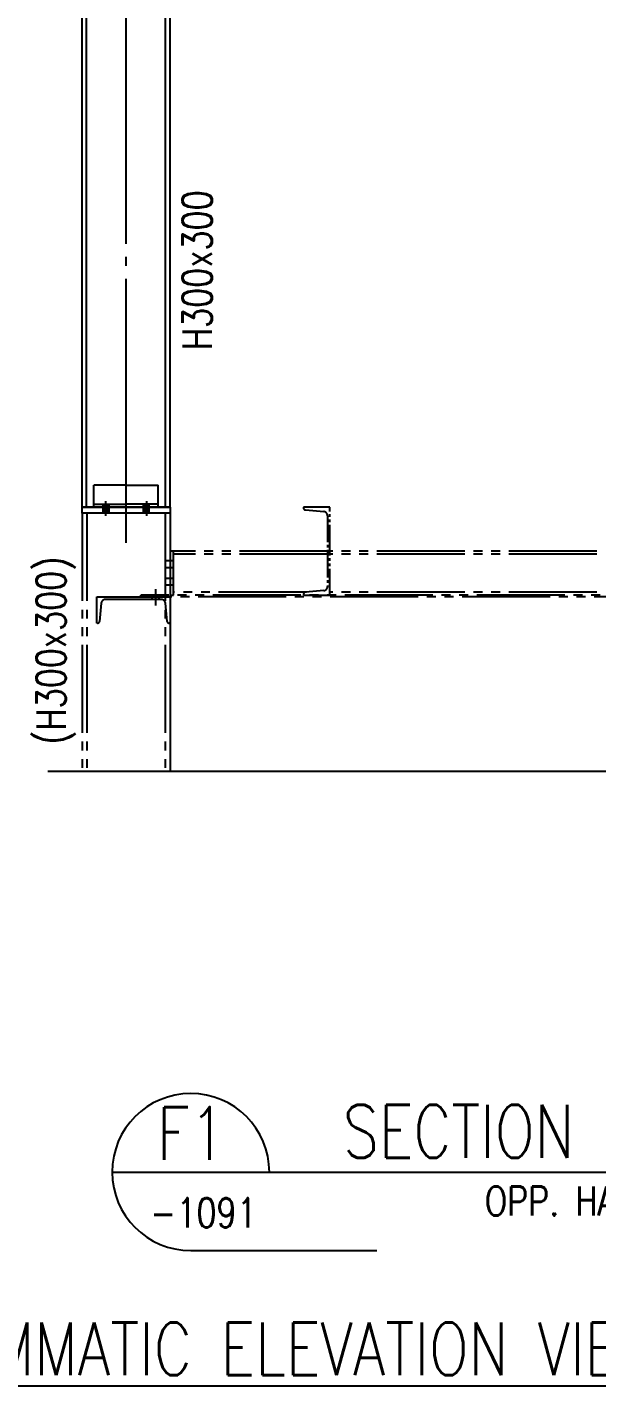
# Model space of a CAD drawing. Header units: millimetres. Extents: x 0 to 232280, y -26939 to 23794.
# Drawn here: x 179168 to 181110, y 12453 to 17089 of the extents above; entities that cross this region are included whole.
import ezdxf
from ezdxf.enums import TextEntityAlignment as Align

# ---------------------------------------------------------------- set-up
doc = ezdxf.new("R2010")
doc.units = ezdxf.units.MM
doc.header["$LTSCALE"] = 30
for name, pattern in [('JNK-CENTER', [34, 30, -1.5, 1, -1.5]), ('JNK-HIDDEN', [3, 2, -1]), ('JNK-PHANTOM', [15, 10, -1, 1, -1, 1, -1])]:
    doc.linetypes.add(name, pattern=pattern)
for name, color, linetype in [('CEN-R', 1, 'JNK-CENTER'), ('CON-C', 4, 'Continuous'), ('CON-G', 3, 'Continuous'), ('CON-W', 7, 'Continuous'), ('CON-Y', 2, 'Continuous'), ('Dim-W', 7, 'Continuous'), ('HID-Y', 2, 'JNK-HIDDEN'), ('PHA-M', 6, 'JNK-PHANTOM'), ('TXT-C', 4, 'Continuous')]:
    doc.layers.add(name, color=color, linetype=linetype)
doc.styles.add('SIMPLEX', font='simplex.shx', dxfattribs={"width": 0.8})

# ---------------------------------------------------------------- blocks, each defined once
blk = doc.blocks.new('A$C50A46166')
at = {"layer": 'Dim-W', "ltscale": 0.5}
blk.add_lwpolyline([(9932.3, -901.6), (7654.3, -901.6), (7629.1, -865.5), (7647.9, -935.1), (7617.4, -901.6), (2684.4, -901.6), (2659.2, -865.5), (2678, -935.1), (2647.5, -901.6), (-416.5, -901.6)], dxfattribs=at)
at = {"layer": 'PHA-M'}
for p, q in [((-300, -20), (-300, 0)), ((-300, 0), (0, 0)), ((0, 0), (0, -20)), ((-300, -20), (-300, -901.6)), ((0, -20), (-300, -20)), ((-284, -20), (-284, -901.6)), ((-16, -20), (-16, -901.6)), ((0, -20), (0, -901.6)), ((12, -183.5), (-15, -183.5)), ((537, -150), (0, -150)), ((537, -160), (12, -160)), ((1455, -150), (545, -150)), ((1455, -160), (545, -160)), ((12, -206.5), (-15, -206.5)), ((12, -243.5), (-15, -243.5)), ((12, -266.5), (-15, -266.5)), ((-250, -306), (0, -306)), ((-250, -396), (-250, -306)), ((-29.4, -315), (-220.6, -315)), ((2246, -300), (-100, -300)), ((2196, -306), (-100, -306)), ((0, -306), (0, -901.6)), ((0, -306), (0, -396)), ((465.7, -290), (12, -290)), ((1455, -290), (545, -290)), ((-234.6, -327.8), (-240, -389.6)), ((-10, -389.6), (-15.4, -327.8)), ((-247, -396), (-250, -396)), ((0, -396), (-3, -396))]:
    blk.add_line(p, q, dxfattribs=at)
at = {"layer": 'PHA-M', "ltscale": 0.3}
for p, q in [((-100, -306), (-100, -300)), ((-61.5, -300), (-61.5, -315)), ((-50, -280), (-50, -335)), ((-38.5, -300), (-38.5, -315)), ((495, -300), (495, -306)), ((495, -300), (495, -306))]:
    blk.add_line(p, q, dxfattribs=at)
for points in [[(524.2, -284.9), (461.4, -290.4, 0.388879), (455, -297.4), (455, -300), (545, -300), (545, -150), (545, 0), (455, 0), (455, -2.6, 0.388879), (461.4, -9.6), (524.2, -15.1, -0.388879), (537, -29.1), (537, -150), (537, -270.9, -0.388879)], [(-250, -306), (0, -306), (0, -396), (-3, -396, -0.388879), (-10, -389.6), (-15.4, -327.8, 0.388879), (-29.4, -315), (-220.6, -315, 0.388879), (-234.6, -327.8), (-240, -389.6, -0.388879), (-247, -396), (-250, -396)]]:
    blk.add_lwpolyline(points, format="xyb", close=True, dxfattribs=at)
at = {"layer": 'PHA-M'}
blk.add_lwpolyline([(12, -150), (0, -150), (0, -300), (12, -300)], close=True, dxfattribs=at)
for centre, radius, start, end in [((-220.6, -329), 14, 90, 175), ((-29.4, -329), 14, 5, 90), ((-247, -389), 7, 270, 355), ((-3, -389), 7, 185, 270)]:
    blk.add_arc(centre, radius, start, end, dxfattribs=at)
blk = doc.blocks.new('A$C07F72FA7')
at = {"layer": 'CON-W'}
h = blk.add_hatch(color=256, dxfattribs=at)
h.paths.add_polyline_path([(51.5, -65), (40, -65), (40, -75), (51.5, -75)])
h.paths.add_polyline_path([(51.5, -75), (40, -75), (40, -95), (51.5, -95)])
h.paths.add_polyline_path([(40, -75), (28.5, -75), (28.5, -95), (40, -95)])
h.paths.add_polyline_path([(40, -75), (40, -65), (28.5, -65), (28.5, -75)])
h = blk.add_hatch(color=256, dxfattribs=at)
h.paths.add_polyline_path([(168.5, -65), (180, -65), (180, -75), (168.5, -75)])
h.paths.add_polyline_path([(168.5, -75), (180, -75), (180, -95), (168.5, -95)])
h.paths.add_polyline_path([(180, -75), (191.5, -75), (191.5, -95), (180, -95)])
h.paths.add_polyline_path([(180, -75), (180, -65), (191.5, -65), (191.5, -75)])
at = {"layer": 'CEN-R'}
for p, q in [((40, -55), (40, -105)), ((180, -55), (180, -105))]:
    blk.add_line(p, q, dxfattribs=at)
at = {"layer": 'CON-G'}
for p, q in [((0, -75), (0, 0)), ((110, 0), (0, 0)), ((110, 0), (220, 0)), ((220, -75), (220, 0)), ((0, -65), (110, -65)), ((0, -75), (110, -75)), ((220, -65), (110, -65)), ((220, -75), (110, -75))]:
    blk.add_line(p, q, dxfattribs=at)
at = {"layer": 'HID-Y'}
for p, q in [((51.5, -65), (51.5, -95)), ((168.5, -65), (168.5, -95))]:
    blk.add_line(p, q, dxfattribs=at)
blk = doc.blocks.new('SECTITLE')
at = {"layer": 'CON-G'}
for p, q in [((-1.7, 0), (44.1, 0)), ((5, -6.7), (20.86, -6.7))]:
    blk.add_line(p, q, dxfattribs=at)
blk.add_arc((5, 0), 6.7, 0, 270, dxfattribs=at)
at = {"layer": 'CON-C', "style": 'SIMPLEX', "width": 0.8}
for tag, p in [('A', (5.06, 1.04)), ('ELEVATION', (27.83, 1.22))]:
    blk.add_attdef(tag, text='', height=4.5, dxfattribs=at).set_placement(p, align=Align.CENTER)
at = {"layer": 'CON-Y', "style": 'SIMPLEX', "width": 0.8}
blk.add_attdef('H0000-0000', (1.54, -4.72), '', height=2.5, dxfattribs=at)
blk.add_attdef('SCALE', text='', height=2.5, dxfattribs=at).set_placement((44.9, -3.72), align=Align.RIGHT)

msp = doc.modelspace()

# ---------------------------------------------------------------- linework, layer by layer
at = {"layer": 'CEN-R'}
msp.add_line((179505.27, 15329.72), (179505.27, 19451.12), dxfattribs=at)
at = {"layer": 'CON-G'}
for p, q in [((179355.27, 15451.12), (179355.27, 19451.12)), ((179370.27, 15451.12), (179370.27, 19451.12)), ((179640.27, 15451.12), (179640.27, 19451.12)), ((179655.27, 15451.12), (179655.27, 19451.12)), ((179655.27, 15451.12), (179355.27, 15451.12)), ((179655.27, 15451.12), (179355.27, 15451.12)), ((179355.27, 15451.12), (179655.27, 15451.12)), ((179355.27, 15451.12), (179655.27, 15451.12))]:
    msp.add_line(p, q, dxfattribs=at)

# ---------------------------------------------------------------- block references
at = {"layer": 'Dim-W', "ltscale": 0.5}
for name, p in [('A$C50A46166', (179655.27, 15451.12)), ('A$C07F72FA7', (179395.27, 15526.12))]:
    msp.add_blockref(name, p, dxfattribs=at)
at = {"layer": 'Dim-W', "xscale": 40, "yscale": 40, "zscale": 40}
msp.add_blockref('SECTITLE', (179525.99, 13182.48), dxfattribs=at).add_auto_attribs({'H0000-0000': '-1091', 'A': 'F1', 'ELEVATION': 'SECTION', 'SCALE': ' OPP. HAND'})

# ---------------------------------------------------------------- texts
at = {"layer": 'CON-Y', "style": 'SIMPLEX', "width": 0.8}
for s, p in [('H300x300', (179798.09, 15987.18)), ('(H300x300)', (179299.6, 14641.14))]:
    msp.add_text(s, height=100, rotation=90, dxfattribs=at).set_placement(p)
at = {"layer": 'TXT-C', "style": 'SIMPLEX', "width": 0.8}
msp.add_text('%%URADIANT TRUSS 0%%D DIAGRAMMATIC ELEVATION VIEW', height=180, dxfattribs=at).set_placement((178924.11, 12489.03), align=Align.CENTER)

doc.saveas('drawing.dxf')
